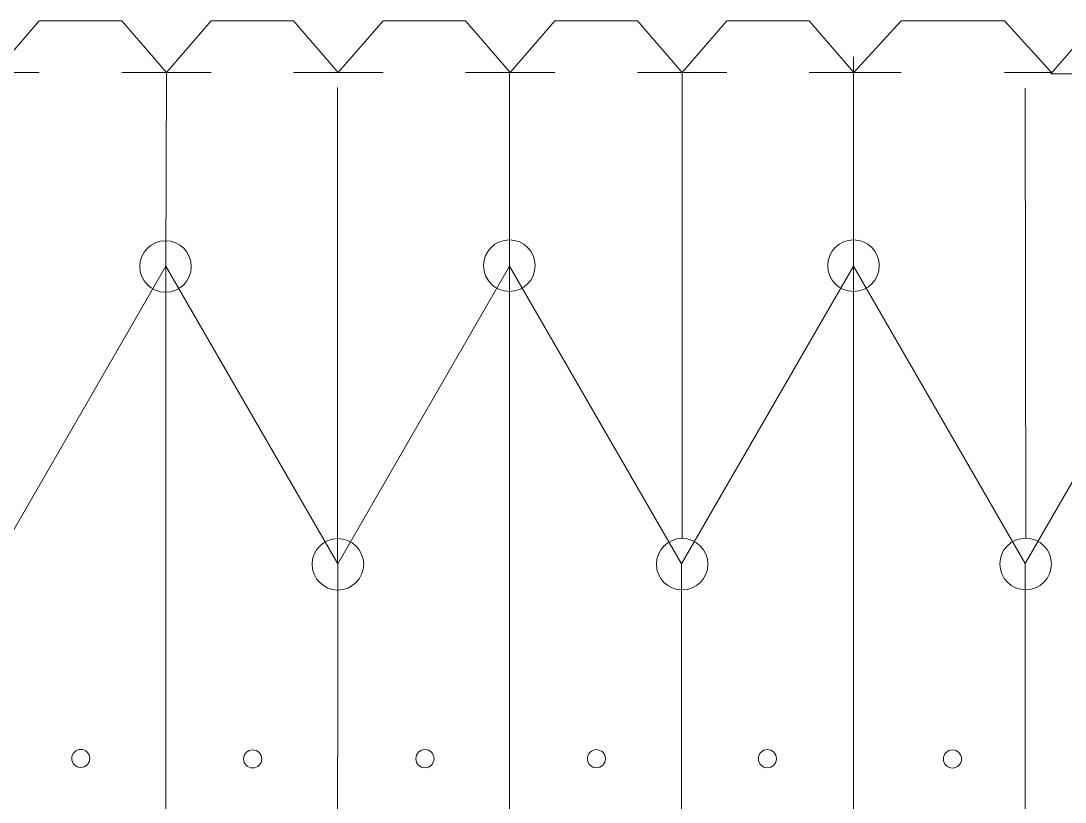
# Model space of a CAD drawing. Header units: inches. Extents: x -10.7 to 7.9, y 1.5 to 5.1.
# Drawn here: x -1.415 to 0.977, y 3.296 to 5.086 of the extents above; entities that cross this region are included whole.
import ezdxf
from ezdxf.lldxf.tags import DXFTag

# ---------------------------------------------------------------- set-up
doc = ezdxf.new("R2010")
doc.units = ezdxf.units.IN
doc.header["$MEASUREMENT"] = 0
doc.layers.add('Layer 1', color=7, linetype='Continuous')
doc.layers.add('SLD-0', color=7, linetype='Continuous')
tags = doc.linetypes.add('New Line103', pattern=[2, 1, -1]).pattern_tags.tags
tags[6:7] = [DXFTag(74, 4), DXFTag(75, 0), DXFTag(340, '0'), DXFTag(46, 1.0), DXFTag(50, 0.0), DXFTag(44, 0.0), DXFTag(45, 0.0)]
tags[4:5] = [DXFTag(74, 4), DXFTag(75, 0), DXFTag(340, '0'), DXFTag(46, 1.0), DXFTag(50, 0.0), DXFTag(44, 0.0), DXFTag(45, 0.0)]
tags = doc.linetypes.add('New Line104', pattern=[2, 1, -1]).pattern_tags.tags
tags[6:7] = [DXFTag(74, 4), DXFTag(75, 0), DXFTag(340, '0'), DXFTag(46, 1.0), DXFTag(50, 0.0), DXFTag(44, 0.0), DXFTag(45, 0.0)]
tags[4:5] = [DXFTag(74, 4), DXFTag(75, 0), DXFTag(340, '0'), DXFTag(46, 1.0), DXFTag(50, 0.0), DXFTag(44, 0.0), DXFTag(45, 0.0)]
tags = doc.linetypes.add('New Line116', pattern=[2, 1, -1]).pattern_tags.tags
tags[6:7] = [DXFTag(74, 4), DXFTag(75, 0), DXFTag(340, '0'), DXFTag(46, 1.0), DXFTag(50, 0.0), DXFTag(44, 0.0), DXFTag(45, 0.0)]
tags[4:5] = [DXFTag(74, 4), DXFTag(75, 0), DXFTag(340, '0'), DXFTag(46, 1.0), DXFTag(50, 0.0), DXFTag(44, 0.0), DXFTag(45, 0.0)]
tags = doc.linetypes.add('New Line13', pattern=[2, 1, -1]).pattern_tags.tags
tags[6:7] = [DXFTag(74, 4), DXFTag(75, 0), DXFTag(340, '0'), DXFTag(46, 1.0), DXFTag(50, 0.0), DXFTag(44, 0.0), DXFTag(45, 0.0)]
tags[4:5] = [DXFTag(74, 4), DXFTag(75, 0), DXFTag(340, '0'), DXFTag(46, 1.0), DXFTag(50, 0.0), DXFTag(44, 0.0), DXFTag(45, 0.0)]
tags = doc.linetypes.add('New Line167', pattern=[2, 1, -1]).pattern_tags.tags
tags[6:7] = [DXFTag(74, 4), DXFTag(75, 0), DXFTag(340, '0'), DXFTag(46, 1.0), DXFTag(50, 0.0), DXFTag(44, 0.0), DXFTag(45, 0.0)]
tags[4:5] = [DXFTag(74, 4), DXFTag(75, 0), DXFTag(340, '0'), DXFTag(46, 1.0), DXFTag(50, 0.0), DXFTag(44, 0.0), DXFTag(45, 0.0)]
tags = doc.linetypes.add('New Line168', pattern=[2, 1, -1]).pattern_tags.tags
tags[6:7] = [DXFTag(74, 4), DXFTag(75, 0), DXFTag(340, '0'), DXFTag(46, 1.0), DXFTag(50, 0.0), DXFTag(44, 0.0), DXFTag(45, 0.0)]
tags[4:5] = [DXFTag(74, 4), DXFTag(75, 0), DXFTag(340, '0'), DXFTag(46, 1.0), DXFTag(50, 0.0), DXFTag(44, 0.0), DXFTag(45, 0.0)]
tags = doc.linetypes.add('New Line174', pattern=[2, 1, -1]).pattern_tags.tags
tags[6:7] = [DXFTag(74, 4), DXFTag(75, 0), DXFTag(340, '0'), DXFTag(46, 1.0), DXFTag(50, 0.0), DXFTag(44, 0.0), DXFTag(45, 0.0)]
tags[4:5] = [DXFTag(74, 4), DXFTag(75, 0), DXFTag(340, '0'), DXFTag(46, 1.0), DXFTag(50, 0.0), DXFTag(44, 0.0), DXFTag(45, 0.0)]
tags = doc.linetypes.add('New Line176', pattern=[2, 1, -1]).pattern_tags.tags
tags[6:7] = [DXFTag(74, 4), DXFTag(75, 0), DXFTag(340, '0'), DXFTag(46, 1.0), DXFTag(50, 0.0), DXFTag(44, 0.0), DXFTag(45, 0.0)]
tags[4:5] = [DXFTag(74, 4), DXFTag(75, 0), DXFTag(340, '0'), DXFTag(46, 1.0), DXFTag(50, 0.0), DXFTag(44, 0.0), DXFTag(45, 0.0)]
tags = doc.linetypes.add('New Line183', pattern=[2, 1, -1]).pattern_tags.tags
tags[6:7] = [DXFTag(74, 4), DXFTag(75, 0), DXFTag(340, '0'), DXFTag(46, 1.0), DXFTag(50, 0.0), DXFTag(44, 0.0), DXFTag(45, 0.0)]
tags[4:5] = [DXFTag(74, 4), DXFTag(75, 0), DXFTag(340, '0'), DXFTag(46, 1.0), DXFTag(50, 0.0), DXFTag(44, 0.0), DXFTag(45, 0.0)]
tags = doc.linetypes.add('New Line185', pattern=[2, 1, -1]).pattern_tags.tags
tags[6:7] = [DXFTag(74, 4), DXFTag(75, 0), DXFTag(340, '0'), DXFTag(46, 1.0), DXFTag(50, 0.0), DXFTag(44, 0.0), DXFTag(45, 0.0)]
tags[4:5] = [DXFTag(74, 4), DXFTag(75, 0), DXFTag(340, '0'), DXFTag(46, 1.0), DXFTag(50, 0.0), DXFTag(44, 0.0), DXFTag(45, 0.0)]
tags = doc.linetypes.add('New Line188', pattern=[2, 1, -1]).pattern_tags.tags
tags[6:7] = [DXFTag(74, 4), DXFTag(75, 0), DXFTag(340, '0'), DXFTag(46, 1.0), DXFTag(50, 0.0), DXFTag(44, 0.0), DXFTag(45, 0.0)]
tags[4:5] = [DXFTag(74, 4), DXFTag(75, 0), DXFTag(340, '0'), DXFTag(46, 1.0), DXFTag(50, 0.0), DXFTag(44, 0.0), DXFTag(45, 0.0)]
tags = doc.linetypes.add('New Line189', pattern=[2, 1, -1]).pattern_tags.tags
tags[6:7] = [DXFTag(74, 4), DXFTag(75, 0), DXFTag(340, '0'), DXFTag(46, 1.0), DXFTag(50, 0.0), DXFTag(44, 0.0), DXFTag(45, 0.0)]
tags[4:5] = [DXFTag(74, 4), DXFTag(75, 0), DXFTag(340, '0'), DXFTag(46, 1.0), DXFTag(50, 0.0), DXFTag(44, 0.0), DXFTag(45, 0.0)]
tags = doc.linetypes.add('New Line191', pattern=[2, 1, -1]).pattern_tags.tags
tags[6:7] = [DXFTag(74, 4), DXFTag(75, 0), DXFTag(340, '0'), DXFTag(46, 1.0), DXFTag(50, 0.0), DXFTag(44, 0.0), DXFTag(45, 0.0)]
tags[4:5] = [DXFTag(74, 4), DXFTag(75, 0), DXFTag(340, '0'), DXFTag(46, 1.0), DXFTag(50, 0.0), DXFTag(44, 0.0), DXFTag(45, 0.0)]
tags = doc.linetypes.add('New Line5', pattern=[2, 1, -1]).pattern_tags.tags
tags[6:7] = [DXFTag(74, 4), DXFTag(75, 0), DXFTag(340, '0'), DXFTag(46, 1.0), DXFTag(50, 0.0), DXFTag(44, 0.0), DXFTag(45, 0.0)]
tags[4:5] = [DXFTag(74, 4), DXFTag(75, 0), DXFTag(340, '0'), DXFTag(46, 1.0), DXFTag(50, 0.0), DXFTag(44, 0.0), DXFTag(45, 0.0)]
tags = doc.linetypes.add('New Line6', pattern=[2, 1, -1]).pattern_tags.tags
tags[6:7] = [DXFTag(74, 4), DXFTag(75, 0), DXFTag(340, '0'), DXFTag(46, 1.0), DXFTag(50, 0.0), DXFTag(44, 0.0), DXFTag(45, 0.0)]
tags[4:5] = [DXFTag(74, 4), DXFTag(75, 0), DXFTag(340, '0'), DXFTag(46, 1.0), DXFTag(50, 0.0), DXFTag(44, 0.0), DXFTag(45, 0.0)]
tags = doc.linetypes.add('New Line68', pattern=[2, 1, -1]).pattern_tags.tags
tags[6:7] = [DXFTag(74, 4), DXFTag(75, 0), DXFTag(340, '0'), DXFTag(46, 1.0), DXFTag(50, 0.0), DXFTag(44, 0.0), DXFTag(45, 0.0)]
tags[4:5] = [DXFTag(74, 4), DXFTag(75, 0), DXFTag(340, '0'), DXFTag(46, 1.0), DXFTag(50, 0.0), DXFTag(44, 0.0), DXFTag(45, 0.0)]
tags = doc.linetypes.add('New Line7', pattern=[2, 1, -1]).pattern_tags.tags
tags[6:7] = [DXFTag(74, 4), DXFTag(75, 0), DXFTag(340, '0'), DXFTag(46, 1.0), DXFTag(50, 0.0), DXFTag(44, 0.0), DXFTag(45, 0.0)]
tags[4:5] = [DXFTag(74, 4), DXFTag(75, 0), DXFTag(340, '0'), DXFTag(46, 1.0), DXFTag(50, 0.0), DXFTag(44, 0.0), DXFTag(45, 0.0)]
tags = doc.linetypes.add('New Line79', pattern=[2, 1, -1]).pattern_tags.tags
tags[6:7] = [DXFTag(74, 4), DXFTag(75, 0), DXFTag(340, '0'), DXFTag(46, 1.0), DXFTag(50, 0.0), DXFTag(44, 0.0), DXFTag(45, 0.0)]
tags[4:5] = [DXFTag(74, 4), DXFTag(75, 0), DXFTag(340, '0'), DXFTag(46, 1.0), DXFTag(50, 0.0), DXFTag(44, 0.0), DXFTag(45, 0.0)]
tags = doc.linetypes.add('New Line91', pattern=[2, 1, -1]).pattern_tags.tags
tags[6:7] = [DXFTag(74, 4), DXFTag(75, 0), DXFTag(340, '0'), DXFTag(46, 1.0), DXFTag(50, 0.0), DXFTag(44, 0.0), DXFTag(45, 0.0)]
tags[4:5] = [DXFTag(74, 4), DXFTag(75, 0), DXFTag(340, '0'), DXFTag(46, 1.0), DXFTag(50, 0.0), DXFTag(44, 0.0), DXFTag(45, 0.0)]

msp = doc.modelspace()

# ---------------------------------------------------------------- linework, layer by layer
at = {"layer": 'Layer 1', "color": 5, "linetype": 'New Line6', "lineweight": 9}
msp.add_open_spline([(0.0999, 3.8999), (0.0999, 3.8999), (0.0998, 4.968), (0.0998, 4.968)], degree=3, dxfattribs=at)
at = {"layer": 'Layer 1', "color": 5, "linetype": 'New Line5', "lineweight": 9}
msp.add_open_spline([(-0.6892, 3.8419), (-0.6892, 3.8419), (-0.6897, 4.9332), (-0.6897, 4.9332)], degree=3, dxfattribs=at)
at = {"layer": 'Layer 1', "color": 5, "linetype": 'New Line7', "lineweight": 9}
msp.add_open_spline([(0.8868, 3.9005), (0.8868, 3.9005), (0.8859, 4.9319), (0.8859, 4.9319)], degree=3, dxfattribs=at)
at = {"layer": 'SLD-0', "color": 179, "lineweight": 9}
for points in [[(-1.3726, 5.0861), (-1.3726, 5.0861), (-1.475, 4.968), (-1.475, 4.968)], [(-1.3726, 5.0861), (-1.3726, 5.0861), (-1.1837, 5.0861), (-1.1837, 5.0861)], [(-1.1837, 5.0861), (-1.1837, 5.0861), (-1.0813, 4.968), (-1.0813, 4.968)], [(-0.9789, 5.0861), (-0.9789, 5.0861), (-1.0813, 4.968), (-1.0813, 4.968)], [(-0.9789, 5.0861), (-0.9789, 5.0861), (-0.79, 5.0861), (-0.79, 5.0861)], [(-0.79, 5.0861), (-0.79, 5.0861), (-0.6876, 4.968), (-0.6876, 4.968)], [(-0.5852, 5.0861), (-0.5852, 5.0861), (-0.6876, 4.968), (-0.6876, 4.968)], [(-0.5852, 5.0861), (-0.5852, 5.0861), (-0.3963, 5.0861), (-0.3963, 5.0861)], [(-0.3963, 5.0861), (-0.3963, 5.0861), (-0.2939, 4.968), (-0.2939, 4.968)], [(-0.1915, 5.0861), (-0.1915, 5.0861), (-0.2939, 4.968), (-0.2939, 4.968)], [(-0.1915, 5.0861), (-0.1915, 5.0861), (-0.0026, 5.0861), (-0.0026, 5.0861)], [(-0.0026, 5.0861), (-0.0026, 5.0861), (0.0998, 4.968), (0.0998, 4.968)], [(0.2022, 5.0861), (0.2022, 5.0861), (0.0998, 4.968), (0.0998, 4.968)], [(0.2022, 5.0861), (0.2022, 5.0861), (0.3911, 5.0861), (0.3911, 5.0861)], [(0.3911, 5.0861), (0.3911, 5.0861), (0.4935, 4.968), (0.4935, 4.968)], [(0.4935, 4.968), (0.4935, 4.968), (0.6018, 5.0861), (0.6018, 5.0861)], [(0.6018, 5.0861), (0.6018, 5.0861), (0.838, 5.0861), (0.838, 5.0861)], [(0.838, 5.0861), (0.838, 5.0861), (0.9463, 4.968), (0.9463, 4.968)], [(1.0468, 5.0826), (1.0468, 5.0826), (0.9445, 4.9645), (0.9445, 4.9645)], [(-1.475, 4.968), (-1.475, 4.968), (-1.3726, 4.968), (-1.3726, 4.968)], [(-1.1837, 4.968), (-1.1837, 4.968), (-1.0813, 4.968), (-1.0813, 4.968)], [(-1.0813, 4.968), (-1.0813, 4.968), (-0.9789, 4.968), (-0.9789, 4.968)], [(-0.79, 4.968), (-0.79, 4.968), (-0.6876, 4.968), (-0.6876, 4.968)], [(-0.6876, 4.968), (-0.6876, 4.968), (-0.5852, 4.968), (-0.5852, 4.968)], [(-0.3963, 4.968), (-0.3963, 4.968), (-0.2939, 4.968), (-0.2939, 4.968)], [(-0.2939, 4.968), (-0.2939, 4.968), (-0.1915, 4.968), (-0.1915, 4.968)], [(-0.0026, 4.968), (-0.0026, 4.968), (0.0998, 4.968), (0.0998, 4.968)], [(0.0998, 4.968), (0.0998, 4.968), (0.2022, 4.968), (0.2022, 4.968)], [(0.3911, 4.968), (0.3911, 4.968), (0.4935, 4.968), (0.4935, 4.968)], [(0.4935, 4.968), (0.4935, 4.968), (0.6018, 4.968), (0.6018, 4.968)], [(0.838, 4.968), (0.838, 4.968), (0.9463, 4.968), (0.9463, 4.968)], [(0.9445, 4.9645), (0.9445, 4.9645), (1.0468, 4.9645), (1.0468, 4.9645)]]:
    msp.add_open_spline(points, degree=3, dxfattribs=at)
at = {"layer": 'SLD-0', "color": 5, "linetype": 'New Line189', "lineweight": 9}
msp.add_open_spline([(0.4921, 4.5221), (0.4921, 4.5221), (0.4921, 5.0035), (0.4921, 5.0035)], degree=3, dxfattribs=at)
at = {"layer": 'SLD-0', "color": 5, "linetype": 'New Line168', "lineweight": 9}
msp.add_open_spline([(-1.0827, 4.5221), (-1.0827, 4.5221), (-1.0813, 4.968), (-1.0813, 4.968)], degree=3, dxfattribs=at)
at = {"layer": 'SLD-0', "color": 5, "linetype": 'New Line183', "lineweight": 9}
msp.add_open_spline([(-0.2953, 4.5221), (-0.2953, 4.5221), (-0.2953, 4.968), (-0.2953, 4.968)], degree=3, dxfattribs=at)
at = {"layer": 'SLD-0', "lineweight": 9}
for points in [[(-1.0243, 4.5231), (-1.0243, 4.5557), (-1.0507, 4.5822), (-1.0833, 4.5822), (-1.0833, 4.5822), (-1.1159, 4.5822), (-1.1424, 4.5557), (-1.1424, 4.5231), (-1.1424, 4.5231), (-1.1424, 4.4905), (-1.1159, 4.4641), (-1.0833, 4.4641), (-1.0833, 4.4641), (-1.0507, 4.4641), (-1.0243, 4.4905), (-1.0243, 4.5231)], [(-0.2367, 4.5251), (-0.2367, 4.5578), (-0.2632, 4.5842), (-0.2958, 4.5842), (-0.2958, 4.5842), (-0.3284, 4.5842), (-0.3548, 4.5578), (-0.3548, 4.5251), (-0.3548, 4.5251), (-0.3548, 4.4925), (-0.3284, 4.4661), (-0.2958, 4.4661), (-0.2958, 4.4661), (-0.2632, 4.4661), (-0.2367, 4.4925), (-0.2367, 4.5251)], [(0.5515, 4.5251), (0.5515, 4.5577), (0.525, 4.5841), (0.4924, 4.5841), (0.4924, 4.5841), (0.4598, 4.5841), (0.4334, 4.5577), (0.4334, 4.5251), (0.4334, 4.5251), (0.4334, 4.4924), (0.4598, 4.466), (0.4924, 4.466), (0.4924, 4.466), (0.525, 4.466), (0.5515, 4.4924), (0.5515, 4.5251)], [(-0.6295, 3.8408), (-0.6295, 3.8734), (-0.656, 3.8998), (-0.6886, 3.8998), (-0.6886, 3.8998), (-0.7212, 3.8998), (-0.7476, 3.8734), (-0.7476, 3.8408), (-0.7476, 3.8408), (-0.7476, 3.8081), (-0.7212, 3.7817), (-0.6886, 3.7817), (-0.6886, 3.7817), (-0.656, 3.7817), (-0.6295, 3.8081), (-0.6295, 3.8408)], [(0.159, 3.8408), (0.159, 3.8734), (0.1325, 3.8999), (0.0999, 3.8999), (0.0999, 3.8999), (0.0673, 3.8999), (0.0409, 3.8734), (0.0409, 3.8408), (0.0409, 3.8408), (0.0409, 3.8082), (0.0673, 3.7818), (0.0999, 3.7818), (0.0999, 3.7818), (0.1325, 3.7818), (0.159, 3.8082), (0.159, 3.8408)], [(0.9458, 3.8415), (0.9458, 3.8741), (0.9194, 3.9005), (0.8868, 3.9005), (0.8868, 3.9005), (0.8541, 3.9005), (0.8277, 3.8741), (0.8277, 3.8415), (0.8277, 3.8415), (0.8277, 3.8088), (0.8541, 3.7824), (0.8868, 3.7824), (0.8868, 3.7824), (0.9194, 3.7824), (0.9458, 3.8088), (0.9458, 3.8415)], [(-1.2568, 3.3958), (-1.2568, 3.4073), (-1.2661, 3.4166), (-1.2775, 3.4166), (-1.2775, 3.4166), (-1.289, 3.4166), (-1.2983, 3.4073), (-1.2983, 3.3958), (-1.2983, 3.3958), (-1.2983, 3.3844), (-1.289, 3.3751), (-1.2775, 3.3751), (-1.2775, 3.3751), (-1.2661, 3.3751), (-1.2568, 3.3844), (-1.2568, 3.3958)], [(-0.863, 3.3947), (-0.863, 3.4062), (-0.8723, 3.4155), (-0.8838, 3.4155), (-0.8838, 3.4155), (-0.8953, 3.4155), (-0.9046, 3.4062), (-0.9046, 3.3947), (-0.9046, 3.3947), (-0.9046, 3.3832), (-0.8953, 3.3739), (-0.8838, 3.3739), (-0.8838, 3.3739), (-0.8723, 3.3739), (-0.863, 3.3832), (-0.863, 3.3947)], [(-0.4684, 3.3952), (-0.4684, 3.4067), (-0.4777, 3.416), (-0.4892, 3.416), (-0.4892, 3.416), (-0.5006, 3.416), (-0.5099, 3.4067), (-0.5099, 3.3952), (-0.5099, 3.3952), (-0.5099, 3.3838), (-0.5006, 3.3745), (-0.4892, 3.3745), (-0.4892, 3.3745), (-0.4777, 3.3745), (-0.4684, 3.3838), (-0.4684, 3.3952)], [(-0.0756, 3.3951), (-0.0756, 3.4066), (-0.0849, 3.4159), (-0.0963, 3.4159), (-0.0963, 3.4159), (-0.1078, 3.4159), (-0.1171, 3.4066), (-0.1171, 3.3951), (-0.1171, 3.3951), (-0.1171, 3.3836), (-0.1078, 3.3743), (-0.0963, 3.3743), (-0.0963, 3.3743), (-0.0849, 3.3743), (-0.0756, 3.3836), (-0.0756, 3.3951)], [(0.3161, 3.3952), (0.3161, 3.4067), (0.3068, 3.416), (0.2953, 3.416), (0.2953, 3.416), (0.2838, 3.416), (0.2745, 3.4067), (0.2745, 3.3952), (0.2745, 3.3952), (0.2745, 3.3837), (0.2838, 3.3744), (0.2953, 3.3744), (0.2953, 3.3744), (0.3068, 3.3744), (0.3161, 3.3837), (0.3161, 3.3952)], [(0.7399, 3.3946), (0.7399, 3.4061), (0.7306, 3.4154), (0.7192, 3.4154), (0.7192, 3.4154), (0.7077, 3.4154), (0.6984, 3.4061), (0.6984, 3.3946), (0.6984, 3.3946), (0.6984, 3.3831), (0.7077, 3.3738), (0.7192, 3.3738), (0.7192, 3.3738), (0.7306, 3.3738), (0.7399, 3.3831), (0.7399, 3.3946)]]:
    msp.add_open_spline(points, degree=3, knots=[0, 0, 0, 0, 0.2, 0.2, 0.2, 0.2, 0.4, 0.4, 0.4, 0.4, 0.6, 0.6, 0.6, 0.6, 1, 1, 1, 1], dxfattribs=at)
at = {"layer": 'SLD-0', "color": 5, "linetype": 'New Line116', "lineweight": 9}
msp.add_open_spline([(-1.4767, 3.8418), (-1.4767, 3.8418), (-1.0829, 4.5239), (-1.0829, 4.5239)], degree=3, dxfattribs=at)
at = {"layer": 'SLD-0', "color": 5, "linetype": 'New Line13', "lineweight": 9}
msp.add_open_spline([(-1.0829, 4.5239), (-1.0829, 4.5239), (-0.6891, 3.8419), (-0.6891, 3.8419)], degree=3, dxfattribs=at)
at = {"layer": 'SLD-0', "color": 5, "linetype": 'New Line167', "lineweight": 9}
msp.add_open_spline([(-1.0826, 2.2712), (-1.0826, 2.2712), (-1.0829, 4.5239), (-1.0829, 4.5239)], degree=3, dxfattribs=at)
at = {"layer": 'SLD-0', "color": 5, "linetype": 'New Line68', "lineweight": 9}
msp.add_open_spline([(-0.6891, 3.8419), (-0.6891, 3.8419), (-0.2954, 4.5239), (-0.2954, 4.5239)], degree=3, dxfattribs=at)
at = {"layer": 'SLD-0', "color": 5, "linetype": 'New Line79', "lineweight": 9}
msp.add_open_spline([(-0.2954, 4.5239), (-0.2954, 4.5239), (0.0984, 3.842), (0.0984, 3.842)], degree=3, dxfattribs=at)
at = {"layer": 'SLD-0', "color": 5, "linetype": 'New Line176', "lineweight": 9}
msp.add_open_spline([(-0.2952, 2.2716), (-0.2952, 2.2716), (-0.2954, 4.5239), (-0.2954, 4.5239)], degree=3, dxfattribs=at)
at = {"layer": 'SLD-0', "color": 5, "linetype": 'New Line91', "lineweight": 9}
msp.add_open_spline([(0.0984, 3.842), (0.0984, 3.842), (0.4922, 4.5241), (0.4922, 4.5241)], degree=3, dxfattribs=at)
at = {"layer": 'SLD-0', "color": 5, "linetype": 'New Line103', "lineweight": 9}
msp.add_open_spline([(0.4922, 4.5241), (0.4922, 4.5241), (0.8859, 3.8422), (0.8859, 3.8422)], degree=3, dxfattribs=at)
at = {"layer": 'SLD-0', "color": 5, "linetype": 'New Line188', "lineweight": 9}
msp.add_open_spline([(0.4922, 2.272), (0.4922, 2.272), (0.4922, 4.5241), (0.4922, 4.5241)], degree=3, dxfattribs=at)
at = {"layer": 'SLD-0', "color": 5, "linetype": 'New Line104', "lineweight": 9}
msp.add_open_spline([(0.8859, 3.8422), (0.8859, 3.8422), (1.2796, 4.5241), (1.2796, 4.5241)], degree=3, dxfattribs=at)
at = {"layer": 'SLD-0', "color": 5, "linetype": 'New Line174', "lineweight": 9}
msp.add_open_spline([(-0.6892, 2.9533), (-0.6892, 2.9533), (-0.6891, 3.8419), (-0.6891, 3.8419)], degree=3, dxfattribs=at)
at = {"layer": 'SLD-0', "color": 5, "linetype": 'New Line185', "lineweight": 9}
msp.add_open_spline([(0.0982, 2.9537), (0.0982, 2.9537), (0.0984, 3.842), (0.0984, 3.842)], degree=3, dxfattribs=at)
at = {"layer": 'SLD-0', "color": 5, "linetype": 'New Line191', "lineweight": 9}
msp.add_open_spline([(0.8856, 2.9541), (0.8856, 2.9541), (0.8859, 3.8422), (0.8859, 3.8422)], degree=3, dxfattribs=at)

doc.saveas('drawing.dxf')
